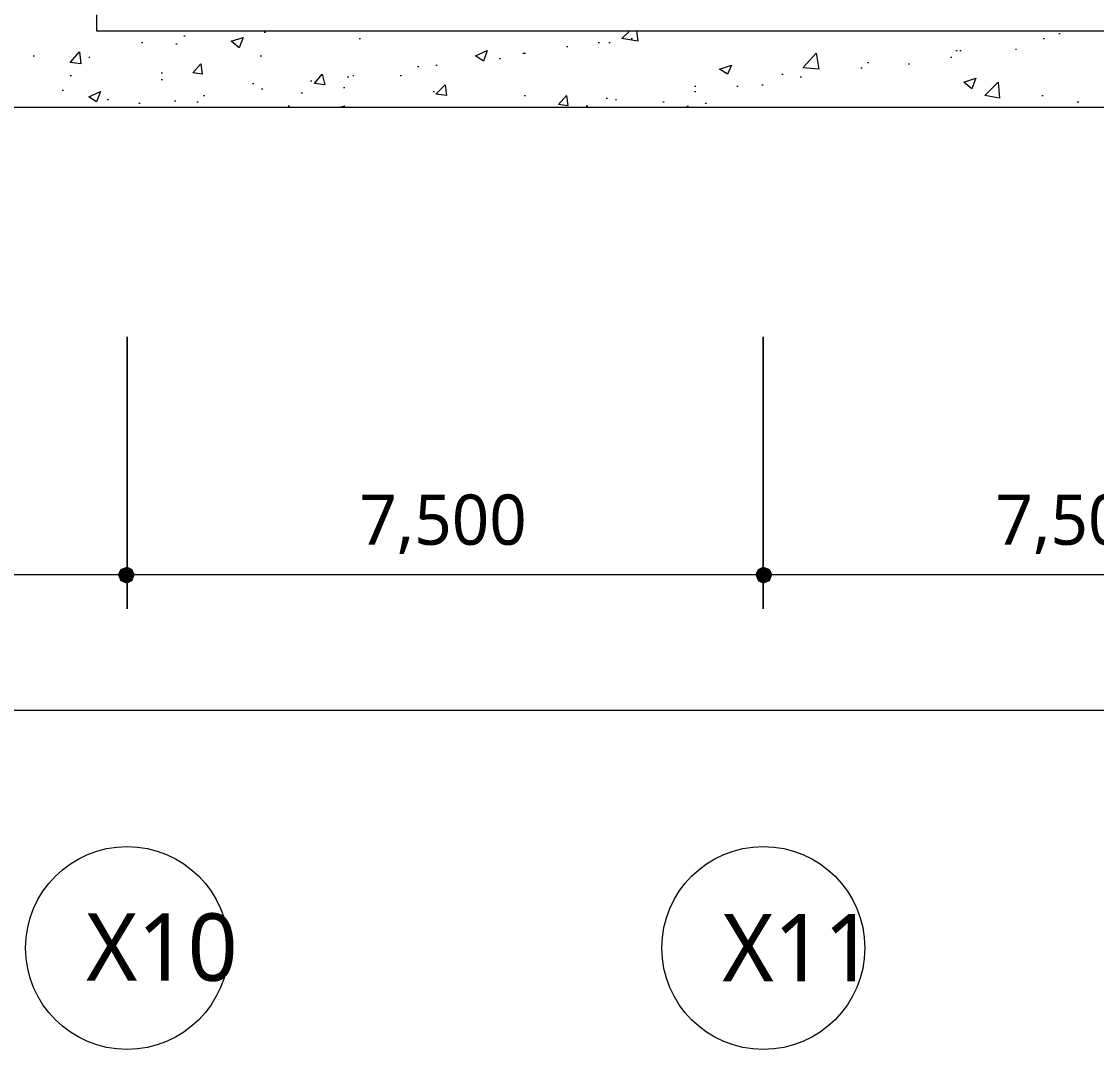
# Model space of a CAD drawing. Header units: millimetres. Extents: x -4011 to 126995, y -1911 to 106700.
# Drawn here: x 85463 to 98122, y 7229 to 19337 of the extents above; entities that cross this region are included whole.
import ezdxf

# ---------------------------------------------------------------- set-up
doc = ezdxf.new("R2010")
doc.units = ezdxf.units.MM
for name, color, linetype in [('PDF_문자', 7, 'Continuous'), ('PDF_솔리드 채우기', 7, 'Continuous'), ('PDF_형상', 7, 'Continuous')]:
    doc.layers.add(name, color=color, linetype=linetype)
doc.styles.add('PDF 맑은 고딕', font='malgun.ttf')

msp = doc.modelspace()

# ---------------------------------------------------------------- linework, layer by layer
at = {"layer": 'PDF_솔리드 채우기', "transparency": 33554559}
for points in [[(86705, 12917), (86627, 12886), (86705, 12824)], [(86705, 12917), (86627, 12886), (86705, 12824)], [(86767, 12886), (86705, 12917), (86705, 12824)], [(86767, 12886), (86705, 12917), (86705, 12824)], [(94197, 12917), (94135, 12886), (94197, 12824)], [(94197, 12917), (94135, 12886), (94197, 12824)], [(94275, 12886), (94197, 12917), (94197, 12824)], [(94275, 12886), (94197, 12917), (94197, 12824)], [(86627, 12886), (86596, 12824), (86705, 12824)], [(86627, 12886), (86596, 12824), (86705, 12824)], [(86596, 12824), (86627, 12746), (86705, 12824)], [(86596, 12824), (86627, 12746), (86705, 12824)], [(86627, 12746), (86705, 12715), (86705, 12824)], [(86627, 12746), (86705, 12715), (86705, 12824)], [(86798, 12824), (86767, 12886), (86705, 12824)], [(86798, 12824), (86767, 12886), (86705, 12824)], [(86705, 12715), (86767, 12746), (86705, 12824)], [(86767, 12746), (86798, 12824), (86705, 12824)], [(86705, 12715), (86767, 12746), (86705, 12824)], [(86767, 12746), (86798, 12824), (86705, 12824)], [(94135, 12886), (94104, 12824), (94197, 12824)], [(94135, 12886), (94104, 12824), (94197, 12824)], [(94104, 12824), (94135, 12746), (94197, 12824)], [(94104, 12824), (94135, 12746), (94197, 12824)], [(94135, 12746), (94197, 12715), (94197, 12824)], [(94135, 12746), (94197, 12715), (94197, 12824)], [(94306, 12824), (94275, 12886), (94197, 12824)], [(94306, 12824), (94275, 12886), (94197, 12824)], [(94197, 12715), (94275, 12746), (94197, 12824)], [(94275, 12746), (94306, 12824), (94197, 12824)], [(94197, 12715), (94275, 12746), (94197, 12824)], [(94275, 12746), (94306, 12824), (94197, 12824)]]:
    msp.add_solid(points, dxfattribs=at)
at = {"layer": 'PDF_형상', "lineweight": 5}
for points in [[(79554, 19415), (79554, 18326), (109508, 18326), (109741, 18358), (109959, 18435), (110145, 18591), (110285, 18777), (110378, 18995), (110409, 19228), (110409, 27420), (109865, 27420), (109881, 27420), (109896, 27420)], [(86347, 19415), (86347, 19228), (109554, 19228), (109554, 19415)], [(87373, 19166), (87389, 19166)], [(88321, 19212), (88337, 19212)], [(89440, 19135), (89456, 19135)], [(92705, 19228), (92720, 19104), (92534, 19135), (92627, 19228)], [(92642, 19135), (92658, 19135)], [(97492, 19135), (97508, 19135)], [(97679, 19197), (97694, 19197)], [(86876, 19088), (86891, 19088)], [(87280, 19073), (87295, 19073)], [(91881, 19041), (91896, 19041)], [(92254, 19088), (92269, 19088)], [(92378, 19088), (92394, 19088)], [(96466, 18995), (96482, 18995)], [(96513, 18995), (96528, 18995)], [(97166, 19010), (97181, 19010)], [(85601, 18933), (85617, 18933)], [(86254, 18917), (86269, 18917)], [(88275, 18933), (88290, 18933)], [(91088, 18902), (91104, 18902)], [(91368, 18964), (91383, 18964), (91399, 18964)], [(96404, 18917), (96420, 18917)], [(90124, 18808), (90140, 18808)], [(90342, 18824), (90358, 18824)], [(95347, 18793), (95363, 18793)], [(95425, 18855), (95440, 18855)], [(95907, 18839), (95922, 18839)], [(86036, 18699), (86052, 18699)], [(87109, 18731), (87124, 18731)], [(87109, 18653), (87124, 18653)], [(88865, 18637), (88881, 18637)], [(89301, 18684), (89316, 18684)], [(89363, 18699), (89378, 18699)], [(89922, 18699), (89938, 18699)], [(94415, 18715), (94430, 18715)], [(94632, 18684), (94648, 18684)], [(85943, 18528), (85959, 18528)], [(88181, 18606), (88197, 18606)], [(88290, 18544), (88306, 18544)], [(88756, 18497), (88772, 18497)], [(89254, 18560), (89269, 18560)], [(90311, 18513), (90326, 18513)], [(93389, 18575), (93404, 18575)], [(93389, 18513), (93404, 18513)], [(93886, 18575), (93902, 18575)], [(94181, 18591), (94197, 18591)], [(86471, 18420), (86487, 18420)], [(86845, 18373), (86860, 18373)], [(87264, 18404), (87280, 18404)], [(87528, 18389), (87544, 18389)], [(87606, 18466), (87622, 18466)], [(91383, 18466), (91399, 18466)], [(92347, 18435), (92363, 18435)], [(92456, 18420), (92471, 18420)], [(93016, 18389), (93031, 18389)], [(93513, 18373), (93528, 18373)], [(97477, 18466), (97492, 18466)], [(97896, 18389), (97912, 18389)], [(88601, 18342), (88617, 18342)], [(89207, 18326), (89269, 18342), (89254, 18326)], [(92114, 18342), (92130, 18342)], [(93295, 18326), (93311, 18342), (93311, 18326)], [(94585, 18326), (94601, 18326)], [(96435, 18326), (96451, 18326)], [(81295, 12824), (87109, 12824)], [(86301, 12824), (94601, 12824)], [(93808, 12824), (102109, 12824)], [(109601, 11223), (44301, 11223)]]:
    msp.add_lwpolyline(points, dxfattribs=at)
for points in [[(88073, 19150), (88026, 19026), (87933, 19104)], [(90948, 18995), (90902, 18870), (90808, 18933)], [(86145, 18979), (86161, 18839), (86036, 18855)], [(94850, 18777), (94663, 18793), (94819, 18964)], [(87575, 18839), (87591, 18715), (87482, 18731)], [(93824, 18824), (93777, 18715), (93684, 18777)], [(89005, 18715), (89036, 18591), (88912, 18606)], [(96699, 18668), (96653, 18544), (96560, 18622)], [(96979, 18435), (96808, 18466), (96964, 18622)], [(86394, 18513), (86347, 18389), (86254, 18451)], [(90451, 18591), (90466, 18466), (90342, 18482)], [(91881, 18466), (91896, 18342), (91788, 18358)], [(86705, 12420), (86705, 15622)], [(94197, 12420), (94197, 15622)]]:
    msp.add_lwpolyline(points, close=True, dxfattribs=at)
for centre in [(86706, 8425), (94198, 8425)]:
    msp.add_circle(centre, 1195, dxfattribs=at)

# ---------------------------------------------------------------- texts
at = {"layer": 'PDF_문자', "attachment_point": 4, "style": 'PDF 맑은 고딕'}
for s, insert, char_height in [('7,500', (89441, 13416), 592.1), ('7,500', (96933, 13416), 592.1), ('X10', (86222, 8429), 793.2), ('X11', (93715, 8429), 793.2)]:
    msp.add_mtext(s, dxfattribs=dict(at, insert=insert, char_height=char_height))

doc.saveas('drawing.dxf')
